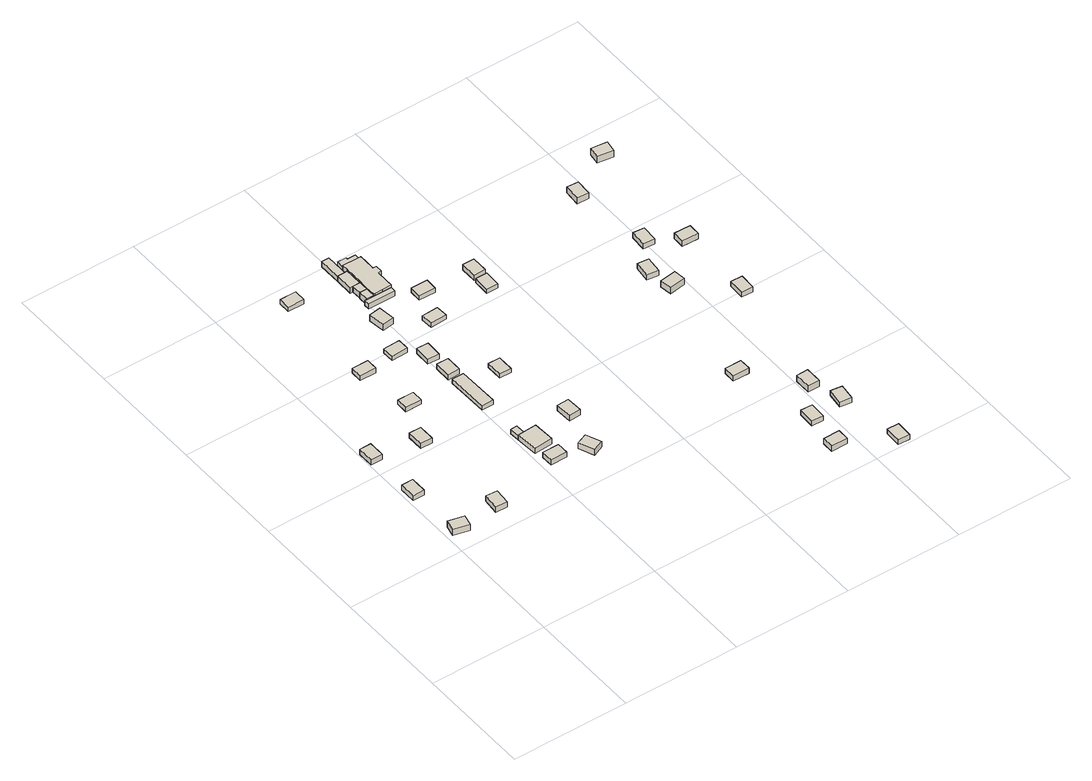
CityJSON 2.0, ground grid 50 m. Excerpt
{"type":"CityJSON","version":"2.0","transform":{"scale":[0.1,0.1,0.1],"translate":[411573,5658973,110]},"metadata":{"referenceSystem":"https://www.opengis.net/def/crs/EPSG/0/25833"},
"CityObjects":{
"building1":{"type":"Building","attributes":{"Dachtyp_tdc":"tdcGableRoof","Gemeindeschluessel":14612000,"Dachneigung":15.09,"QualitaetDacherkennung":71,"Geometrietyp2DReferenz":"3000","measuredHeight":3.34,"function":"31001_9998","roofType":"3100"},"geometry":[{"type":"Solid","lod":"1","boundaries":[[[[0,1,2,3]],[[4,5,6,7]],[[3,5,4,0]],[[2,6,5,3]],[[1,7,6,2]],[[0,4,7,1]]]]}]},
"building2":{"type":"Building","attributes":{"Dachtyp_tdc":"tdcPolyFlatRoof","Gemeindeschluessel":14612000,"Dachneigung":3.17,"QualitaetDacherkennung":90,"Geometrietyp2DReferenz":"3000","measuredHeight":2.62,"function":"31001_9998","roofType":"2100"},"geometry":[{"type":"Solid","lod":"1","boundaries":[[[[8,9,10,11]],[[12,13,14,15]],[[11,13,12,8]],[[10,14,13,11]],[[9,15,14,10]],[[8,12,15,9]]]]}]},
"building3":{"type":"Building","attributes":{"Dachtyp_tdc":"tdcPolyFlatRoof","Gemeindeschluessel":14612000,"Dachneigung":0,"QualitaetDacherkennung":97,"Geometrietyp2DReferenz":"3000","measuredHeight":2.45,"function":"31001_9998","roofType":"1000"},"geometry":[{"type":"Solid","lod":"1","boundaries":[[[[16,17,18,19]],[[20,21,22,23]],[[19,21,20,16]],[[18,22,21,19]],[[17,23,22,18]],[[16,20,23,17]]]]}]},
"building4":{"type":"Building","attributes":{"Dachtyp_tdc":"tdcPolyFlatRoof","Gemeindeschluessel":14612000,"Dachneigung":4.49,"QualitaetDacherkennung":70,"Geometrietyp2DReferenz":"3000","measuredHeight":2.75,"function":"31001_9998","roofType":"2100"},"geometry":[{"type":"Solid","lod":"1","boundaries":[[[[24,25,26,27]],[[28,29,30,31]],[[27,29,28,24]],[[26,30,29,27]],[[25,31,30,26]],[[24,28,31,25]]]]}]},
"building5":{"type":"Building","attributes":{"Dachtyp_tdc":"tdcPolyFlatRoof","Gemeindeschluessel":14612000,"Dachneigung":5.39,"QualitaetDacherkennung":90,"Geometrietyp2DReferenz":"3000","measuredHeight":2.72,"function":"31001_9998","roofType":"2100"},"geometry":[{"type":"Solid","lod":"1","boundaries":[[[[32,33,34,35]],[[36,37,38,39]],[[35,37,36,32]],[[34,38,37,35]],[[33,39,38,34]],[[32,36,39,33]]]]}]},
"building6":{"type":"Building","attributes":{"Dachtyp_tdc":"tdcGableRoof","Gemeindeschluessel":14612000,"Dachneigung":14.48,"QualitaetDacherkennung":69,"Geometrietyp2DReferenz":"3000","measuredHeight":2.64,"function":"31001_9998","roofType":"3100"},"geometry":[{"type":"Solid","lod":"1","boundaries":[[[[40,41,42,43]],[[44,45,46,47]],[[43,45,44,40]],[[42,46,45,43]],[[41,47,46,42]],[[40,44,47,41]]]]}]},
"building7":{"type":"Building","attributes":{"Dachtyp_tdc":"tdcGableRoof","Gemeindeschluessel":14612000,"Dachneigung":17.77,"QualitaetDacherkennung":92,"Geometrietyp2DReferenz":"3000","measuredHeight":2.69,"function":"31001_9998","roofType":"3100"},"geometry":[{"type":"Solid","lod":"1","boundaries":[[[[48,49,50,51]],[[52,53,54,55]],[[51,53,52,48]],[[50,54,53,51]],[[49,55,54,50]],[[48,52,55,49]]]]}]},
"building8":{"type":"Building","attributes":{"Dachtyp_tdc":"tdcPolyFlatRoof","Gemeindeschluessel":14612000,"Dachneigung":0,"QualitaetDacherkennung":62,"Geometrietyp2DReferenz":"3000","measuredHeight":2.62,"function":"31001_9998","roofType":"1000"},"geometry":[{"type":"Solid","lod":"1","boundaries":[[[[56,57,58,59]],[[60,61,62,63]],[[59,61,60,56]],[[58,62,61,59]],[[57,63,62,58]],[[56,60,63,57]]]]}]},
"building9":{"type":"Building","attributes":{"Gemeindeschluessel":14612000,"Dachneigung":84.23,"Dachorientierung":86.32,"MittlereTraufHoehe":113.84,"QualitaetDacherkennung":91,"ObjektHoehe":2.86,"BodenHoehe":111.45,"Geometrietyp2DReferenz":"3000","AbsoluteHoehe":114.31,"Dachflaeche":75.78,"measuredHeight":2.86,"function":"31001_9998","roofType":"5000","storeysAboveGround":1},"children":["building9-1"],"geometry":[{"type":"Solid","lod":"1","boundaries":[[[[64,65,66,67]],[[68,69,70,71]],[[67,69,68,64]],[[66,70,69,67]],[[65,71,70,66]],[[64,68,71,65]]]]}]},
"building9-1":{"type":"BuildingPart","attributes":{"Dachneigung":90,"Dachorientierung":0,"MittlereTraufHoehe":113.84,"QualitaetDacherkennung":99,"BodenHoehe":111.45,"ObjektTeilHoehe":2.39,"Geometrietyp2DReferenz":"3000","AbsoluteHoehe":113.84,"Dachflaeche":11.6,"measuredHeight":2.39,"roofType":"1000","storeysAboveGround":1},"parents":["building9"],"geometry":[{"type":"Solid","lod":"1","boundaries":[[[[72,73,74,75]],[[76,77,78,70]],[[75,77,76,72]],[[74,78,77,75]],[[73,70,78,74]],[[72,76,70,73]]]]}]},
"building10":{"type":"Building","attributes":{"Dachtyp_tdc":"tdcGableRoof","Gemeindeschluessel":14612000,"Dachneigung":13.43,"QualitaetDacherkennung":71,"Geometrietyp2DReferenz":"3000","measuredHeight":2.59,"function":"31001_9998","roofType":"3100"},"geometry":[{"type":"Solid","lod":"1","boundaries":[[[[79,80,81,82]],[[83,84,85,86]],[[82,84,83,79]],[[81,85,84,82]],[[80,86,85,81]],[[79,83,86,80]]]]}]},
"building11":{"type":"Building","attributes":{"Dachtyp_tdc":"tdcGableRoof","Gemeindeschluessel":14612000,"Dachneigung":10.65,"QualitaetDacherkennung":40,"Geometrietyp2DReferenz":"3000","measuredHeight":3.14,"function":"31001_9998","roofType":"3100"},"geometry":[{"type":"Solid","lod":"1","boundaries":[[[[87,88,89,90]],[[91,92,93,94]],[[90,92,91,87]],[[89,93,92,90]],[[88,94,93,89]],[[87,91,94,88]]]]}]},
"building12":{"type":"Building","attributes":{"Dachtyp_tdc":"tdcPolyFlatRoof","Gemeindeschluessel":14612000,"Dachneigung":4.13,"QualitaetDacherkennung":62,"Geometrietyp2DReferenz":"3000","measuredHeight":2.43,"function":"31001_9998","roofType":"2100"},"geometry":[{"type":"Solid","lod":"1","boundaries":[[[[95,96,97,98]],[[99,100,101,102]],[[98,100,99,95]],[[97,101,100,98]],[[96,102,101,97]],[[95,99,102,96]]]]}]},
"building13":{"type":"Building","attributes":{"Dachtyp_tdc":"tdcPolyFlatRoof","Gemeindeschluessel":14612000,"Dachneigung":0,"QualitaetDacherkennung":71,"Geometrietyp2DReferenz":"3000","measuredHeight":2.77,"function":"31001_9998","roofType":"1000"},"geometry":[{"type":"Solid","lod":"1","boundaries":[[[[103,104,105,106]],[[107,108,109,110]],[[106,108,107,103]],[[105,109,108,106]],[[104,110,109,105]],[[103,107,110,104]]]]}]},
"building14":{"type":"Building","attributes":{"Dachtyp_tdc":"tdcPolyFlatRoof","Gemeindeschluessel":14612000,"Dachneigung":0,"QualitaetDacherkennung":86,"Geometrietyp2DReferenz":"3000","measuredHeight":2.44,"function":"31001_9998","roofType":"1000"},"geometry":[{"type":"Solid","lod":"1","boundaries":[[[[111,112,113,114]],[[115,116,117,118]],[[114,116,115,111]],[[113,117,116,114]],[[112,118,117,113]],[[111,115,118,112]]]]}]},
"building15":{"type":"Building","attributes":{"Dachtyp_tdc":"tdcGableRoof","Gemeindeschluessel":14612000,"Dachneigung":24.32,"QualitaetDacherkennung":47,"Geometrietyp2DReferenz":"3000","measuredHeight":2.96,"function":"31001_9998","roofType":"3100"},"geometry":[{"type":"Solid","lod":"1","boundaries":[[[[119,120,121,122]],[[123,124,125,126]],[[122,124,123,119]],[[121,125,124,122]],[[120,126,125,121]],[[119,123,126,120]]]]}]},
"building16":{"type":"Building","attributes":{"Dachtyp_tdc":"tdcPolyFlatRoof","Gemeindeschluessel":14612000,"Dachneigung":2.58,"QualitaetDacherkennung":60,"Geometrietyp2DReferenz":"3000","measuredHeight":3.03,"function":"31001_9998","roofType":"2100"},"geometry":[{"type":"Solid","lod":"1","boundaries":[[[[127,128,129,130]],[[131,132,133,134]],[[130,132,131,127]],[[129,133,132,130]],[[128,134,133,129]],[[127,131,134,128]]]]}]},
"building17":{"type":"Building","attributes":{"Dachtyp_tdc":"tdcFreeFormRoof","Gemeindeschluessel":14612000,"Dachneigung":11.7,"QualitaetDacherkennung":93,"Geometrietyp2DReferenz":"3000","measuredHeight":2.96,"function":"31001_9998","roofType":"5000"},"geometry":[{"type":"Solid","lod":"1","boundaries":[[[[135,136,137,138]],[[139,140,141,142]],[[138,140,139,135]],[[137,141,140,138]],[[136,142,141,137]],[[135,139,142,136]]]]}]},
"building18":{"type":"Building","attributes":{"Dachtyp_tdc":"tdcGableRoof","Gemeindeschluessel":14612000,"Dachneigung":10.35,"QualitaetDacherkennung":93,"Geometrietyp2DReferenz":"3000","measuredHeight":2.63,"function":"31001_9998","roofType":"3100"},"geometry":[{"type":"Solid","lod":"1","boundaries":[[[[143,144,145,146]],[[147,148,149,150]],[[146,148,147,143]],[[145,149,148,146]],[[144,150,149,145]],[[143,147,150,144]]]]}]},
"building19":{"type":"Building","attributes":{"Dachtyp_tdc":"tdcPolyFlatRoof","Gemeindeschluessel":14612000,"Dachneigung":7.12,"QualitaetDacherkennung":100,"Geometrietyp2DReferenz":"3000","measuredHeight":3.04,"function":"31001_9998","roofType":"2100"},"geometry":[{"type":"Solid","lod":"1","boundaries":[[[[151,152,153,154]],[[155,156,157,158]],[[154,156,155,151]],[[153,157,156,154]],[[152,158,157,153]],[[151,155,158,152]]]]}]},
"building20":{"type":"Building","attributes":{"Dachtyp_tdc":"tdcPolyFlatRoof","Gemeindeschluessel":14612000,"Dachneigung":13.17,"QualitaetDacherkennung":88,"Geometrietyp2DReferenz":"3000","measuredHeight":2.75,"function":"31001_9998","roofType":"2100"},"geometry":[{"type":"Solid","lod":"1","boundaries":[[[[159,160,161,162,163,164,165]],[[166,167,168,169,170,171,172]],[[165,167,166,159]],[[164,168,167,165]],[[163,169,168,164]],[[162,170,169,163]],[[161,171,170,162]],[[160,172,171,161]],[[159,166,172,160]]]]}]},
"building21":{"type":"Building","attributes":{"Dachtyp_tdc":"tdcPolyFlatRoof","Gemeindeschluessel":14612000,"Dachneigung":2.73,"QualitaetDacherkennung":59,"Geometrietyp2DReferenz":"3000","measuredHeight":2.22,"function":"31001_9998","roofType":"2100"},"geometry":[{"type":"Solid","lod":"1","boundaries":[[[[173,174,175,176]],[[177,178,179,180]],[[176,178,177,173]],[[175,179,178,176]],[[174,180,179,175]],[[173,177,180,174]]]]}]},
"building22":{"type":"Building","attributes":{"Gemeindeschluessel":14612000,"Geometrietyp2DReferenz":"3000","function":"31001_9998","roofType":"9999"},"children":["building22-1","building22-2","building22-3","building22-4","building22-5"]},
"building22-1":{"type":"BuildingPart","attributes":{"Dachtyp_tdc":"tdcPolyFlatRoof","Dachneigung":6.45,"QualitaetDacherkennung":96,"Geometrietyp2DReferenz":"3000","measuredHeight":3.12,"roofType":"2100"},"parents":["building22"],"geometry":[{"type":"Solid","lod":"1","boundaries":[[[[181,182,183,153,152]],[[184,185,186,187,188]],[[152,185,184,181]],[[153,186,185,152]],[[183,187,186,153]],[[182,188,187,183]],[[181,184,188,182]]]]}]},
"building22-2":{"type":"BuildingPart","attributes":{"Dachtyp_tdc":"tdcPolyFlatRoof","Dachneigung":7.87,"QualitaetDacherkennung":99,"Geometrietyp2DReferenz":"3000","measuredHeight":2.99,"roofType":"2100"},"parents":["building22"],"geometry":[{"type":"Solid","lod":"1","boundaries":[[[[189,190,191,192,193,194]],[[195,196,197,198,199,200]],[[194,196,195,189]],[[193,197,196,194]],[[192,198,197,193]],[[191,199,198,192]],[[190,200,199,191]],[[189,195,200,190]]]]}]},
"building22-3":{"type":"BuildingPart","attributes":{"Dachtyp_tdc":"tdcPolyFlatRoof","Dachneigung":4.35,"QualitaetDacherkennung":99,"Geometrietyp2DReferenz":"3000","measuredHeight":2.71,"roofType":"2100"},"parents":["building22"],"geometry":[{"type":"Solid","lod":"1","boundaries":[[[[201,202,203,204]],[[195,200,205,206]],[[204,200,195,201]],[[203,205,200,204]],[[202,206,205,203]],[[201,195,206,202]]]]}]},
"building22-4":{"type":"BuildingPart","attributes":{"Dachtyp_tdc":"tdcPolyFlatRoof","Dachneigung":8.08,"QualitaetDacherkennung":95,"Geometrietyp2DReferenz":"3000","measuredHeight":3.07,"roofType":"2100"},"parents":["building22"],"geometry":[{"type":"Solid","lod":"1","boundaries":[[[[207,208,209,210,211,212]],[[213,214,215,216,217,218]],[[212,214,213,207]],[[211,215,214,212]],[[210,216,215,211]],[[209,217,216,210]],[[208,218,217,209]],[[207,213,218,208]]]]}]},
"building22-5":{"type":"BuildingPart","attributes":{"Dachtyp_tdc":"tdcFreeFormRoof","Dachneigung":23.71,"QualitaetDacherkennung":87,"Geometrietyp2DReferenz":"3000","measuredHeight":4.77,"roofType":"5000"},"parents":["building22"],"geometry":[{"type":"Solid","lod":"1","boundaries":[[[[219,220,221,222,223,224,225,226,227,228,229,230,231,232,233]],[[234,235,236,237,238,239,240,241,187,186,197,196,214,213,242]],[[233,235,234,219]],[[232,236,235,233]],[[231,237,236,232]],[[230,238,237,231]],[[229,239,238,230]],[[228,240,239,229]],[[227,241,240,228]],[[226,187,241,227]],[[225,186,187,226]],[[224,197,186,225]],[[223,196,197,224]],[[222,214,196,223]],[[221,213,214,222]],[[220,242,213,221]],[[219,234,242,220]]]]}]},
"building23":{"type":"Building","attributes":{"Dachtyp_tdc":"tdcGableRoof","Gemeindeschluessel":14612000,"Dachneigung":34.92,"QualitaetDacherkennung":75,"Geometrietyp2DReferenz":"3000","measuredHeight":3.18,"function":"31001_9998","roofType":"3100"},"geometry":[{"type":"Solid","lod":"1","boundaries":[[[[243,244,245,246]],[[247,248,249,250]],[[246,248,247,243]],[[245,249,248,246]],[[244,250,249,245]],[[243,247,250,244]]]]}]},
"building24":{"type":"Building","attributes":{"Dachtyp_tdc":"tdcFreeFormRoof","Gemeindeschluessel":14612000,"Dachneigung":11.83,"QualitaetDacherkennung":32,"Geometrietyp2DReferenz":"3000","measuredHeight":2.26,"function":"31001_9998","roofType":"5000"},"geometry":[{"type":"Solid","lod":"1","boundaries":[[[[251,252,253,254]],[[255,256,257,258]],[[254,256,255,251]],[[253,257,256,254]],[[252,258,257,253]],[[251,255,258,252]]]]}]},
"building25":{"type":"Building","attributes":{"Dachtyp_tdc":"tdcHipAndGableRoof","Gemeindeschluessel":14612000,"Dachneigung":10.53,"QualitaetDacherkennung":32,"Geometrietyp2DReferenz":"3000","measuredHeight":2.96,"function":"31001_9998","roofType":"5000"},"geometry":[{"type":"Solid","lod":"1","boundaries":[[[[259,260,261,262]],[[263,264,265,266]],[[262,264,263,259]],[[261,265,264,262]],[[260,266,265,261]],[[259,263,266,260]]]]}]},
"building26":{"type":"Building","attributes":{"Dachtyp_tdc":"tdcGableRoof","Gemeindeschluessel":14612000,"Dachneigung":20.91,"QualitaetDacherkennung":85,"Geometrietyp2DReferenz":"3000","measuredHeight":3.35,"function":"31001_9998","roofType":"3100"},"geometry":[{"type":"Solid","lod":"1","boundaries":[[[[267,268,269,270]],[[271,272,273,274]],[[270,272,271,267]],[[269,273,272,270]],[[268,274,273,269]],[[267,271,274,268]]]]}]},
"building27":{"type":"Building","attributes":{"Dachtyp_tdc":"tdcGableRoof","Gemeindeschluessel":14612000,"Dachneigung":14.52,"QualitaetDacherkennung":73,"Geometrietyp2DReferenz":"3000","measuredHeight":2.71,"function":"31001_9998","roofType":"3100"},"geometry":[{"type":"Solid","lod":"1","boundaries":[[[[275,276,277,278]],[[279,280,281,282]],[[278,280,279,275]],[[277,281,280,278]],[[276,282,281,277]],[[275,279,282,276]]]]}]},
"building28":{"type":"Building","attributes":{"Dachtyp_tdc":"tdcGableRoof","Gemeindeschluessel":14612000,"Dachneigung":11.01,"QualitaetDacherkennung":84,"Geometrietyp2DReferenz":"3000","measuredHeight":3.15,"function":"31001_9998","roofType":"3100"},"geometry":[{"type":"Solid","lod":"1","boundaries":[[[[283,284,285,286]],[[287,288,289,290]],[[286,288,287,283]],[[285,289,288,286]],[[284,290,289,285]],[[283,287,290,284]]]]}]},
"building29":{"type":"Building","attributes":{"Dachtyp_tdc":"tdcPolyFlatRoof","Gemeindeschluessel":14612000,"Dachneigung":20.93,"QualitaetDacherkennung":66,"Geometrietyp2DReferenz":"3000","measuredHeight":3.25,"function":"31001_9998","roofType":"2100"},"geometry":[{"type":"Solid","lod":"1","boundaries":[[[[291,292,293,294]],[[295,296,297,298]],[[294,296,295,291]],[[293,297,296,294]],[[292,298,297,293]],[[291,295,298,292]]]]}]},
"building30":{"type":"Building","attributes":{"Dachtyp_tdc":"tdcPolyFlatRoof","Gemeindeschluessel":14612000,"Dachneigung":0,"QualitaetDacherkennung":52,"Geometrietyp2DReferenz":"3000","measuredHeight":3,"function":"31001_9998","roofType":"1000"},"geometry":[{"type":"Solid","lod":"1","boundaries":[[[[299,300,301,302]],[[303,304,305,306]],[[302,304,303,299]],[[301,305,304,302]],[[300,306,305,301]],[[299,303,306,300]]]]}]},
"building31":{"type":"Building","attributes":{"Dachtyp_tdc":"tdcPolyFlatRoof","Gemeindeschluessel":14612000,"Dachneigung":5.98,"QualitaetDacherkennung":78,"Geometrietyp2DReferenz":"3000","measuredHeight":2.67,"function":"31001_9998","roofType":"2100"},"geometry":[{"type":"Solid","lod":"1","boundaries":[[[[307,308,309,310]],[[311,312,313,314]],[[310,312,311,307]],[[309,313,312,310]],[[308,314,313,309]],[[307,311,314,308]]]]}]},
"building32":{"type":"Building","attributes":{"Dachtyp_tdc":"tdcPolyFlatRoof","Gemeindeschluessel":14612000,"Dachneigung":11.89,"QualitaetDacherkennung":45,"Geometrietyp2DReferenz":"3000","measuredHeight":3.52,"function":"31001_9998","roofType":"2100"},"geometry":[{"type":"Solid","lod":"1","boundaries":[[[[315,316,317,318]],[[319,320,321,322]],[[318,320,319,315]],[[317,321,320,318]],[[316,322,321,317]],[[315,319,322,316]]]]}]},
"building33":{"type":"Building","attributes":{"Dachtyp_tdc":"tdcPolyFlatRoof","Gemeindeschluessel":14612000,"Dachneigung":3.49,"QualitaetDacherkennung":70,"Geometrietyp2DReferenz":"3000","measuredHeight":2.6,"function":"31001_9998","roofType":"2100"},"geometry":[{"type":"Solid","lod":"1","boundaries":[[[[323,324,325,326]],[[327,328,329,330]],[[326,328,327,323]],[[325,329,328,326]],[[324,330,329,325]],[[323,327,330,324]]]]}]},
"building34":{"type":"Building","attributes":{"Dachtyp_tdc":"tdcPolyFlatRoof","Gemeindeschluessel":14612000,"Dachneigung":3.93,"QualitaetDacherkennung":81,"Geometrietyp2DReferenz":"3000","measuredHeight":2.74,"function":"31001_9998","roofType":"2100"},"geometry":[{"type":"Solid","lod":"1","boundaries":[[[[331,332,333,334]],[[335,336,337,338]],[[334,336,335,331]],[[333,337,336,334]],[[332,338,337,333]],[[331,335,338,332]]]]}]},
"building35":{"type":"Building","attributes":{"Dachtyp_tdc":"tdcPolyFlatRoof","Gemeindeschluessel":14612000,"Dachneigung":0,"QualitaetDacherkennung":11,"Geometrietyp2DReferenz":"3000","measuredHeight":2.38,"function":"31001_9998","roofType":"1000"},"geometry":[{"type":"Solid","lod":"1","boundaries":[[[[339,340,341,342]],[[343,344,345,346]],[[342,344,343,339]],[[341,345,344,342]],[[340,346,345,341]],[[339,343,346,340]]]]}]},
"building36":{"type":"Building","attributes":{"Dachtyp_tdc":"tdcPolyFlatRoof","Gemeindeschluessel":14612000,"Dachneigung":5.4,"QualitaetDacherkennung":80,"Geometrietyp2DReferenz":"3000","measuredHeight":3.11,"function":"31001_9998","roofType":"2100"},"geometry":[{"type":"Solid","lod":"1","boundaries":[[[[347,348,349,350]],[[351,352,353,354]],[[350,352,351,347]],[[349,353,352,350]],[[348,354,353,349]],[[347,351,354,348]]]]}]},
"building37":{"type":"Building","attributes":{"Dachtyp_tdc":"tdcGableRoof","Gemeindeschluessel":14612000,"Dachneigung":18.7,"QualitaetDacherkennung":66,"Geometrietyp2DReferenz":"3000","measuredHeight":3.14,"function":"31001_9998","roofType":"3100"},"geometry":[{"type":"Solid","lod":"1","boundaries":[[[[355,356,357,358]],[[359,360,361,362]],[[358,360,359,355]],[[357,361,360,358]],[[356,362,361,357]],[[355,359,362,356]]]]}]},
"building38":{"type":"Building","attributes":{"Dachtyp_tdc":"tdcGableRoof","Gemeindeschluessel":14612000,"Dachneigung":23.36,"QualitaetDacherkennung":77,"Geometrietyp2DReferenz":"3000","measuredHeight":3.74,"function":"31001_9998","roofType":"3100"},"geometry":[{"type":"Solid","lod":"1","boundaries":[[[[363,364,365,366]],[[367,368,369,370]],[[366,368,367,363]],[[365,369,368,366]],[[364,370,369,365]],[[363,367,370,364]]]]}]}
},
"vertices":[
[29,626,46],[18,578,46],[86,561,46],[97,610,46],[29,626,16],[97,610,16],[86,561,16],[18,578,16],
[63,812,40],[63,882,40],[13,882,40],[13,812,40],[63,812,16],[13,812,16],[13,882,16],[63,882,16],
[54,1055,39],[54,1125,39],[4,1125,39],[4,1055,39],[54,1055,14],[4,1055,14],[4,1125,14],[54,1125,14],
[223,654,42],[217,585,42],[267,581,42],[273,650,42],[223,654,16],[273,650,16],[267,581,16],[217,585,16],
[251,1018,38],[251,1088,38],[201,1088,38],[201,1018,38],[251,1018,14],[201,1018,14],[201,1088,14],[251,1088,14],
[342,1207,34],[342,1257,34],[272,1257,34],[272,1207,34],[342,1207,14],[272,1207,14],[272,1257,14],[342,1257,14],
[237,1486,38],[237,1436,38],[307,1436,38],[307,1486,38],[237,1486,15],[307,1486,15],[307,1436,15],[237,1436,15],
[527,717,41],[527,667,41],[597,667,41],[597,717,41],[527,717,15],[597,717,15],[597,667,15],[527,667,15],
[596,755,41],[591,848,41],[510,843,41],[516,750,41],[596,755,15],[516,750,15],[510,843,15],[591,848,15],
[508,886,38],[510,843,38],[537,845,38],[535,887,38],[508,886,15],[535,887,15],[537,845,15],
[244,1885,36],[314,1885,36],[314,1935,36],[244,1935,36],[244,1885,14],[244,1935,14],[314,1935,14],[314,1885,14],
[497,1228,35],[500,1050,35],[550,1050,35],[547,1228,35],[497,1228,13],[547,1228,13],[550,1050,13],[500,1050,13],
[393,1453,36],[463,1456,36],[462,1505,36],[392,1503,36],[393,1453,14],[392,1503,14],[462,1505,14],[463,1456,14],
[684,614,44],[730,634,44],[703,698,44],[657,679,44],[684,614,16],[657,679,16],[703,698,16],[730,634,16],
[497,1252,38],[547,1252,38],[547,1322,38],[497,1322,38],[497,1252,13],[497,1322,13],[547,1322,13],[547,1252,13],
[486,1363,37],[536,1361,37],[538,1431,37],[488,1433,37],[486,1363,13],[488,1433,13],[538,1431,13],[536,1361,13],
[453,1671,43],[462,1602,43],[512,1608,43],[503,1678,43],[453,1671,13],[503,1678,13],[512,1608,13],[462,1602,13],
[721,817,39],[771,819,39],[768,889,39],[718,887,39],[721,817,12],[718,887,12],[768,889,12],[771,819,12],
[702,1148,33],[702,1218,33],[652,1218,33],[652,1148,33],[702,1148,13],[652,1148,13],[652,1218,13],[702,1218,13],
[493,1828,44],[493,1787,44],[525,1787,44],[525,1828,44],[493,1828,16],[525,1828,16],[525,1787,16],[493,1787,16],
[487,1723,39],[604,1723,39],[605,1745,39],[533,1745,39],[493,1745,39],[493,1747,39],[487,1747,39],[487,1723,14],[487,1747,14],[493,1747,14],[493,1745,14],[533,1745,14],[605,1745,14],[604,1723,14],
[678,1565,34],[608,1562,34],[611,1512,34],[681,1515,34],[678,1565,13],[681,1515,13],[611,1512,13],[608,1562,13],
[493,1747,44],[493,1745,44],[525,1745,44],[493,1747,15],[493,1787,15],[525,1787,15],[525,1745,15],[493,1745,15],
[514,1906,42],[482,1906,42],[482,1828,42],[493,1828,42],[525,1828,42],[525,1907,42],[514,1906,15],[525,1907,15],[525,1828,15],[493,1828,15],[482,1828,15],[482,1906,15],
[514,1906,41],[514,2003,41],[482,2003,41],[482,1906,41],[482,2003,15],[514,2003,15],
[599,1932,43],[599,1957,43],[563,1956,43],[563,1965,43],[525,1965,43],[525,1934,43],[599,1932,15],[525,1934,15],[525,1965,15],[563,1965,15],[563,1956,15],[599,1957,15],
[605,1900,50],[605,1932,50],[599,1932,50],[525,1934,50],[525,1907,50],[525,1828,50],[525,1787,50],[525,1745,50],[533,1745,50],[565,1745,50],[605,1745,50],[605,1826,50],[620,1826,50],[620,1858,50],[605,1858,50],[605,1900,15],[605,1858,15],[620,1858,15],[620,1826,15],[605,1826,15],[605,1745,15],[565,1745,15],[533,1745,15],[605,1932,15],
[732,1651,35],[734,1702,35],[664,1703,35],[662,1653,35],[732,1651,13],[662,1653,13],[664,1703,13],[734,1702,13],
[929,1535,34],[931,1605,34],[881,1606,34],[879,1536,34],[929,1535,14],[879,1536,14],[881,1606,14],[931,1605,14],
[934,1618,39],[934,1688,39],[884,1688,39],[884,1618,39],[934,1618,13],[884,1618,13],[884,1688,13],[934,1688,13],
[1390,126,36],[1460,126,36],[1460,176,36],[1390,176,36],[1390,126,10],[1390,176,10],[1460,176,10],[1460,126,10],
[1410,275,37],[1460,273,37],[1463,343,37],[1413,345,37],[1410,275,13],[1413,345,13],[1463,343,13],[1460,273,13],
[1320,630,43],[1390,630,43],[1390,680,43],[1320,680,43],[1320,630,17],[1320,680,17],[1390,680,17],[1390,630,17],
[1652,7,37],[1655,77,37],[1605,79,37],[1602,9,37],[1652,7,14],[1602,9,14],[1605,79,14],[1655,77,14],
[1505,496,44],[1505,426,44],[1555,426,44],[1555,496,44],[1505,496,14],[1555,496,14],[1555,426,14],[1505,426,14],
[1552,296,35],[1601,290,35],[1610,359,35],[1561,366,35],[1552,296,12],[1561,366,12],[1610,359,12],[1601,290,12],
[1477,1200,43],[1407,1190,43],[1414,1140,43],[1483,1150,43],[1477,1200,13],[1483,1150,13],[1414,1140,13],[1407,1190,13],
[1393,1316,41],[1385,1247,41],[1435,1241,41],[1442,1311,41],[1393,1316,16],[1442,1311,16],[1435,1241,16],[1385,1247,16],
[1524,1385,38],[1529,1455,38],[1480,1459,38],[1474,1389,38],[1524,1385,13],[1474,1389,13],[1480,1459,13],[1529,1455,13],
[1661,973,34],[1664,1043,34],[1614,1045,34],[1611,975,34],[1661,973,11],[1611,975,11],[1614,1045,11],[1664,1043,11],
[1430,1795,39],[1425,1725,39],[1475,1722,39],[1480,1791,39],[1430,1795,11],[1480,1791,11],[1475,1722,11],[1425,1725,11],
[1669,1318,36],[1670,1368,36],[1600,1370,36],[1599,1320,36],[1669,1318,9],[1599,1320,9],[1600,1370,9],[1670,1368,9],
[1682,1848,40],[1689,1898,40],[1620,1907,40],[1613,1858,40],[1682,1848,8],[1613,1858,8],[1620,1907,8],[1689,1898,8]
]}
